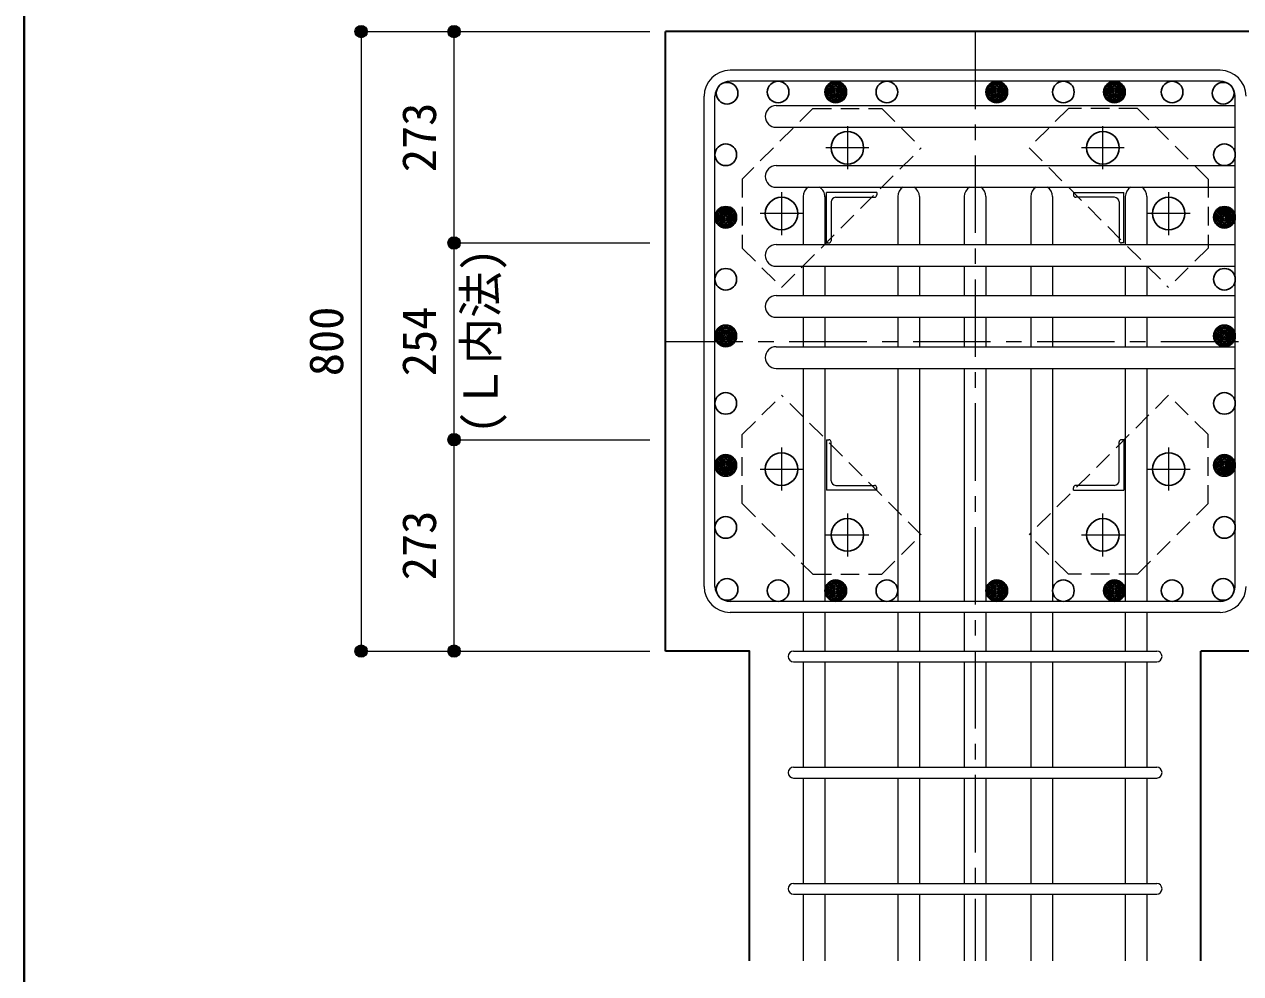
# Model space of a CAD drawing. Units: millimetres at full size, sheet at 1:20. Extents: x -3982 to 3969, y -2797 to 2801.
# Drawn here: x -3982 to -2411, y -1851 to -625 of the extents above; entities that cross this region are included whole.
import ezdxf
from ezdxf.enums import TextEntityAlignment as Align

# ---------------------------------------------------------------- set-up
doc = ezdxf.new("R2010")
doc.units = ezdxf.units.MM
doc.header["$LTSCALE"] = 20
doc.header["$PDMODE"] = 32
doc.header["$PDSIZE"] = 12
doc.linetypes.add('CHAIN1', pattern=[8, 5, -1, 1, -1])
doc.linetypes.add('DASHED1', pattern=[1.8, 1.2, -0.6])
for name, color, linetype, lineweight in [('6-1_躯体線', 2, 'Continuous', 35), ('6-2_A.Bolt_', 4, 'CHAIN1', 9), ('6-3_柱型主筋', 4, 'Continuous', 9), ('6-4_フープ', 7, 'Continuous', 18), ('6-5_梁主筋', 7, 'Continuous', 18), ('6-6_S.T.P.', 7, 'Continuous', 18), ('6-9', 4, 'DASHED1', 9), ('6-A', 4, 'Continuous', 9), ('6-D_寸法', 4, 'Continuous', 9), ('F-0_枠', 6, 'Continuous', 40)]:
    doc.layers.add(name, color=color, linetype=linetype, lineweight=lineweight)
doc.styles.add('ＭＳ ゴシック', font='')
doc.styles.get('ＭＳ ゴシック').set_extended_font_data('MS Gothic')

msp = doc.modelspace()

# ---------------------------------------------------------------- linework, layer by layer
at = {"layer": '6-1_躯体線'}
for p, q in [((-3153.87, -1434.67), (-3153.87, -634.67)), ((-2462.37, -1834.67), (-2462.37, -1434.67)), ((-2353.87, -1434.67), (-2462.37, -1434.67))]:
    msp.add_line(p, q, dxfattribs=at)
for points in [[(-1953.87, -634.67), (-2754.32, -634.67), (-3153.87, -634.67)], [(-3045.37, -1834.67), (-3045.37, -1434.67), (-3153.87, -1434.67)]]:
    msp.add_lwpolyline(points, dxfattribs=at)
at = {"layer": '6-2_A.Bolt_'}
for p, q in [((-2918.87, -756.97), (-2918.87, -812.47)), ((-2588.87, -812.37), (-2588.87, -756.87)), ((-2891.17, -784.67), (-2946.67, -784.67)), ((-2561.17, -784.67), (-2616.67, -784.67)), ((-3003.87, -841.97), (-3003.87, -897.47)), ((-2503.87, -897.37), (-2503.87, -841.87)), ((-2976.17, -869.67), (-3031.67, -869.67)), ((-2476.17, -869.67), (-2531.67, -869.67)), ((-3003.87, -1171.97), (-3003.87, -1227.47)), ((-2503.87, -1227.37), (-2503.87, -1171.87)), ((-3031.57, -1199.67), (-2976.07, -1199.67)), ((-2531.57, -1199.67), (-2476.07, -1199.67)), ((-2918.87, -1256.97), (-2918.87, -1312.47)), ((-2588.87, -1312.37), (-2588.87, -1256.87)), ((-2946.57, -1284.67), (-2891.07, -1284.67)), ((-2616.57, -1284.67), (-2561.07, -1284.67))]:
    msp.add_line(p, q, dxfattribs=at)
at = {"layer": '6-2_A.Bolt_', "color": 3, "linetype": 'Continuous', "lineweight": 25}
for centre in [(-2918.87, -784.67), (-2588.87, -784.67), (-3003.87, -869.67), (-2503.87, -869.67), (-3003.87, -1199.67), (-2503.87, -1199.67), (-2918.87, -1284.67), (-2588.87, -1284.67)]:
    msp.add_circle(centre, 21, dxfattribs=at)
at = {"layer": '6-3_柱型主筋', "color": 3, "lineweight": 25}
for centre in [(-3074.26, -714.28), (-3008.26, -712.67), (-2933.87, -712.67), (-2867.87, -712.67), (-2725.87, -712.67), (-2639.87, -712.67), (-2573.87, -712.67), (-2499.48, -712.67), (-2433.48, -714.28), (-3075.87, -793.67), (-2431.87, -793.67), (-3075.87, -874.48), (-2431.87, -874.48), (-3075.87, -954.57), (-2431.87, -954.57), (-3075.87, -1027.67), (-2431.87, -1027.67), (-3075.87, -1114.77), (-2431.87, -1114.77), (-3075.87, -1194.87), (-2431.87, -1194.87), (-3075.87, -1274.96), (-2431.87, -1274.96), (-3074.26, -1355.06), (-3008.26, -1356.67), (-2933.87, -1356.67), (-2867.87, -1356.67), (-2725.87, -1356.67), (-2639.87, -1356.67), (-2573.87, -1356.67), (-2499.48, -1356.67), (-2433.48, -1355.06)]:
    msp.add_circle(centre, 14, dxfattribs=at)
at = {"layer": '6-3_柱型主筋'}
for centre, radius in [((-2933.87, -712.67), 12.6), ((-2933.87, -712.67), 11.2), ((-2933.87, -712.67), 9.8), ((-2933.87, -712.67), 8.4), ((-2933.87, -712.67), 7), ((-2725.87, -712.67), 12.6), ((-2725.87, -712.67), 11.2), ((-2725.87, -712.67), 9.8), ((-2725.87, -712.67), 8.4), ((-2725.87, -712.67), 7), ((-2573.87, -712.67), 12.6), ((-2573.87, -712.67), 11.2), ((-2573.87, -712.67), 9.8), ((-2573.87, -712.67), 8.4), ((-2573.87, -712.67), 7), ((-2933.87, -712.67), 5.6), ((-2933.87, -712.67), 4.2), ((-2933.87, -712.67), 2.8), ((-2933.87, -712.67), 1.4), ((-2725.87, -712.67), 5.6), ((-2725.87, -712.67), 4.2), ((-2725.87, -712.67), 2.8), ((-2725.87, -712.67), 1.4), ((-2573.87, -712.67), 5.6), ((-2573.87, -712.67), 4.2), ((-2573.87, -712.67), 2.8), ((-2573.87, -712.67), 1.4), ((-3075.87, -874.48), 12.6), ((-3075.87, -874.48), 11.2), ((-2431.87, -874.48), 12.6), ((-2431.87, -874.48), 11.2), ((-3075.87, -874.48), 9.8), ((-3075.87, -874.48), 8.4), ((-3075.87, -874.48), 7), ((-3075.87, -874.48), 5.6), ((-3075.87, -874.48), 4.2), ((-3075.87, -874.48), 2.8), ((-3075.87, -874.48), 1.4), ((-2431.87, -874.48), 9.8), ((-2431.87, -874.48), 8.4), ((-2431.87, -874.48), 7), ((-2431.87, -874.48), 5.6), ((-2431.87, -874.48), 4.2), ((-2431.87, -874.48), 2.8), ((-2431.87, -874.48), 1.4), ((-3075.87, -1027.67), 12.6), ((-3075.87, -1027.67), 11.2), ((-3075.87, -1027.67), 9.8), ((-3075.87, -1027.67), 8.4), ((-3075.87, -1027.67), 7), ((-2431.87, -1027.67), 12.6), ((-2431.87, -1027.67), 11.2), ((-2431.87, -1027.67), 9.8), ((-2431.87, -1027.67), 8.4), ((-2431.87, -1027.67), 7), ((-3075.87, -1027.67), 5.6), ((-3075.87, -1027.67), 4.2), ((-3075.87, -1027.67), 2.8), ((-3075.87, -1027.67), 1.4), ((-2431.87, -1027.67), 5.6), ((-2431.87, -1027.67), 4.2), ((-2431.87, -1027.67), 2.8), ((-2431.87, -1027.67), 1.4), ((-3075.87, -1194.87), 12.6), ((-3075.87, -1194.87), 11.2), ((-3075.87, -1194.87), 9.8), ((-3075.87, -1194.87), 8.4), ((-3075.87, -1194.87), 7), ((-3075.87, -1194.87), 5.6), ((-3075.87, -1194.87), 4.2), ((-3075.87, -1194.87), 2.8), ((-3075.87, -1194.87), 1.4), ((-2431.87, -1194.87), 12.6), ((-2431.87, -1194.87), 11.2), ((-2431.87, -1194.87), 9.8), ((-2431.87, -1194.87), 8.4), ((-2431.87, -1194.87), 7), ((-2431.87, -1194.87), 5.6), ((-2431.87, -1194.87), 4.2), ((-2431.87, -1194.87), 2.8), ((-2431.87, -1194.87), 1.4), ((-2933.87, -1356.67), 12.6), ((-2933.87, -1356.67), 11.2), ((-2933.87, -1356.67), 9.8), ((-2933.87, -1356.67), 8.4), ((-2933.87, -1356.67), 7), ((-2933.87, -1356.67), 5.6), ((-2725.87, -1356.67), 12.6), ((-2725.87, -1356.67), 11.2), ((-2725.87, -1356.67), 9.8), ((-2725.87, -1356.67), 8.4), ((-2725.87, -1356.67), 7), ((-2725.87, -1356.67), 5.6), ((-2573.87, -1356.67), 12.6), ((-2573.87, -1356.67), 11.2), ((-2573.87, -1356.67), 9.8), ((-2573.87, -1356.67), 8.4), ((-2573.87, -1356.67), 7), ((-2573.87, -1356.67), 5.6), ((-2933.87, -1356.67), 4.2), ((-2933.87, -1356.67), 2.8), ((-2933.87, -1356.67), 1.4), ((-2725.87, -1356.67), 4.2), ((-2725.87, -1356.67), 2.8), ((-2725.87, -1356.67), 1.4), ((-2573.87, -1356.67), 4.2), ((-2573.87, -1356.67), 2.8), ((-2573.87, -1356.67), 1.4)]:
    msp.add_circle(centre, radius, dxfattribs=at)
at = {"layer": '6-4_フープ'}
for p, q in [((-2437.37, -684.67), (-3070.37, -684.67)), ((-2437.37, -698.67), (-3070.37, -698.67)), ((-3103.87, -1351.17), (-3103.87, -718.17)), ((-3089.87, -1351.17), (-3089.87, -718.17)), ((-2417.87, -1351.17), (-2417.87, -718.17)), ((-2437.37, -1370.67), (-3070.37, -1370.67)), ((-2437.37, -1384.67), (-3070.37, -1384.67))]:
    msp.add_line(p, q, dxfattribs=at)
for centre, radius, start, end in [((-3070.37, -718.17), 33.5, 90, 180), ((-2437.37, -718.17), 33.5, 0, 90), ((-3070.37, -718.17), 19.5, 90, 180), ((-2437.37, -718.17), 19.5, 0, 90), ((-3070.37, -1351.17), 33.5, 180, 270), ((-3070.37, -1351.17), 19.5, 180, 270), ((-2437.37, -1351.17), 33.5, 270, 0), ((-2437.37, -1351.17), 19.5, 270, 0)]:
    msp.add_arc(centre, radius, start, end, dxfattribs=at)
at = {"layer": '6-5_梁主筋'}
for p, q in [((-3010.87, -730.28), (-2417.87, -730.28)), ((-3010.87, -758.28), (-2417.87, -758.28)), ((-3010.87, -807.67), (-2417.87, -807.67)), ((-3010.87, -835.67), (-2417.87, -835.67)), ((-2975.87, -847.67), (-2975.87, -909.67)), ((-2947.87, -847.67), (-2947.87, -909.67)), ((-2853.87, -847.67), (-2853.87, -909.67)), ((-2825.87, -847.67), (-2825.87, -909.67)), ((-2767.87, -847.67), (-2767.87, -909.67)), ((-2739.87, -847.67), (-2739.87, -909.67)), ((-2681.87, -847.67), (-2681.87, -909.67)), ((-2653.87, -847.67), (-2653.87, -909.67)), ((-2559.87, -847.67), (-2559.87, -909.67)), ((-2531.87, -847.67), (-2531.87, -909.67)), ((-3010.87, -909.67), (-2417.87, -909.67)), ((-3010.87, -937.67), (-2417.87, -937.67)), ((-2975.87, -937.67), (-2975.87, -975.67)), ((-2947.87, -937.67), (-2947.87, -975.67)), ((-2853.87, -937.67), (-2853.87, -975.67)), ((-2825.87, -937.67), (-2825.87, -975.67)), ((-2767.87, -937.67), (-2767.87, -975.67)), ((-2739.87, -937.67), (-2739.87, -975.67)), ((-2681.87, -937.67), (-2681.87, -975.67)), ((-2653.87, -937.67), (-2653.87, -975.67)), ((-2559.87, -937.67), (-2559.87, -975.67)), ((-2531.87, -937.67), (-2531.87, -975.67)), ((-3010.87, -975.67), (-2417.87, -975.67)), ((-3010.87, -1003.67), (-2417.87, -1003.67)), ((-2975.87, -1003.67), (-2975.87, -1041.67)), ((-2947.87, -1003.67), (-2947.87, -1041.67)), ((-2853.87, -1003.67), (-2853.87, -1041.67)), ((-2825.87, -1003.67), (-2825.87, -1041.67)), ((-2767.87, -1003.67), (-2767.87, -1041.67)), ((-2739.87, -1003.67), (-2739.87, -1041.67)), ((-2681.87, -1003.67), (-2681.87, -1041.67)), ((-2653.87, -1003.67), (-2653.87, -1041.67)), ((-2559.87, -1003.67), (-2559.87, -1041.67)), ((-2531.87, -1003.67), (-2531.87, -1041.67)), ((-3010.87, -1041.67), (-2417.87, -1041.67)), ((-3010.87, -1069.67), (-2417.87, -1069.67)), ((-2975.87, -1069.67), (-2975.87, -1370.67)), ((-2947.87, -1069.67), (-2947.87, -1370.67)), ((-2853.87, -1069.67), (-2853.87, -1370.67)), ((-2825.87, -1069.67), (-2825.87, -1370.67)), ((-2767.87, -1069.67), (-2767.87, -1370.67)), ((-2739.87, -1069.67), (-2739.87, -1370.67)), ((-2681.87, -1069.67), (-2681.87, -1370.67)), ((-2653.87, -1069.67), (-2653.87, -1370.67)), ((-2559.87, -1069.67), (-2559.87, -1370.67)), ((-2531.87, -1069.67), (-2531.87, -1370.67)), ((-2975.87, -1384.67), (-2975.87, -1434.67)), ((-2947.87, -1384.67), (-2947.87, -1434.67)), ((-2853.87, -1384.67), (-2853.87, -1434.67)), ((-2825.87, -1384.67), (-2825.87, -1434.67)), ((-2767.87, -1384.67), (-2767.87, -1434.67)), ((-2739.87, -1384.67), (-2739.87, -1434.67)), ((-2681.87, -1384.67), (-2681.87, -1434.67)), ((-2653.87, -1384.67), (-2653.87, -1434.67)), ((-2559.87, -1384.67), (-2559.87, -1434.67)), ((-2531.87, -1384.67), (-2531.87, -1434.67)), ((-2975.87, -1448.67), (-2975.87, -1584.67)), ((-2947.87, -1448.67), (-2947.87, -1584.67)), ((-2853.87, -1448.67), (-2853.87, -1584.67)), ((-2825.87, -1448.67), (-2825.87, -1584.67)), ((-2767.87, -1448.67), (-2767.87, -1584.67)), ((-2739.87, -1448.67), (-2739.87, -1584.67)), ((-2681.87, -1448.67), (-2681.87, -1584.67)), ((-2653.87, -1448.67), (-2653.87, -1584.67)), ((-2559.87, -1448.67), (-2559.87, -1584.67)), ((-2531.87, -1448.67), (-2531.87, -1584.67)), ((-2975.87, -1598.67), (-2975.87, -1734.67)), ((-2947.87, -1598.67), (-2947.87, -1734.67)), ((-2853.87, -1598.67), (-2853.87, -1734.67)), ((-2825.87, -1598.67), (-2825.87, -1734.67)), ((-2767.87, -1598.67), (-2767.87, -1734.67)), ((-2739.87, -1598.67), (-2739.87, -1734.67)), ((-2681.87, -1598.67), (-2681.87, -1734.67)), ((-2653.87, -1598.67), (-2653.87, -1734.67)), ((-2559.87, -1598.67), (-2559.87, -1734.67)), ((-2531.87, -1598.67), (-2531.87, -1734.67)), ((-2975.87, -1748.67), (-2975.87, -1834.67)), ((-2947.87, -1748.67), (-2947.87, -1834.67)), ((-2853.87, -1748.67), (-2853.87, -1834.67)), ((-2825.87, -1748.67), (-2825.87, -1834.67)), ((-2767.87, -1748.67), (-2767.87, -1834.67)), ((-2739.87, -1748.67), (-2739.87, -1834.67)), ((-2681.87, -1748.67), (-2681.87, -1834.67)), ((-2653.87, -1748.67), (-2653.87, -1834.67)), ((-2559.87, -1748.67), (-2559.87, -1834.67)), ((-2531.87, -1748.67), (-2531.87, -1834.67))]:
    msp.add_line(p, q, dxfattribs=at)
for centre, start, end in [((-3010.87, -744.28), 90, 180), ((-3010.87, -744.28), 180, 270), ((-3010.87, -821.67), 90, 180), ((-3010.87, -821.67), 180, 270), ((-2961.87, -847.67), 121.00032, 180), ((-2961.87, -847.67), 358.42369, 58.99968), ((-2839.87, -847.67), 121.00032, 180), ((-2839.87, -847.67), 0, 58.99968), ((-2753.87, -847.67), 121.00032, 180), ((-2753.87, -847.67), 0, 58.99968), ((-2667.87, -847.67), 121.00032, 180), ((-2667.87, -847.67), 0, 58.99968), ((-2545.87, -847.67), 121.00032, 180), ((-2545.87, -847.67), 0, 58.99968), ((-3010.87, -923.67), 90, 180), ((-3010.87, -923.67), 180, 270), ((-3010.87, -989.67), 90, 180), ((-3010.87, -989.67), 180, 270), ((-3010.87, -1055.67), 90, 180), ((-3010.87, -1055.67), 180, 270)]:
    msp.add_arc(centre, 14, start, end, dxfattribs=at)
at = {"layer": '6-6_S.T.P.'}
for p, q in [((-2988.37, -1434.67), (-2519.37, -1434.67)), ((-2988.37, -1448.67), (-2519.37, -1448.67)), ((-2988.37, -1584.67), (-2519.37, -1584.67)), ((-2988.37, -1598.67), (-2519.37, -1598.67)), ((-2988.37, -1734.67), (-2519.37, -1734.67)), ((-2988.37, -1748.67), (-2519.37, -1748.67))]:
    msp.add_line(p, q, dxfattribs=at)
for centre, start, end in [((-2988.37, -1441.67), 90, 270), ((-2988.37, -1441.67), 90, 270), ((-2988.37, -1441.67), 90, 270), ((-2988.37, -1441.67), 90, 270), ((-2519.37, -1441.67), 270, 90), ((-2519.37, -1441.67), 270, 90), ((-2519.37, -1441.67), 270, 90), ((-2519.37, -1441.67), 270, 90), ((-2988.37, -1591.67), 90, 270), ((-2519.37, -1591.67), 270, 90), ((-2988.37, -1741.67), 90, 270), ((-2519.37, -1741.67), 270, 90)]:
    msp.add_arc(centre, 7, start, end, dxfattribs=at)
at = {"layer": '6-9'}
for p, q in [((-2963.49, -733.83), (-3054.71, -825.05)), ((-2963.49, -733.83), (-2874.39, -733.83)), ((-2874.39, -733.83), (-2823.48, -784.75)), ((-2633.34, -733.83), (-2684.25, -784.75)), ((-2544.25, -733.83), (-2633.34, -733.83)), ((-2453.03, -825.05), (-2544.25, -733.83)), ((-3003.79, -965.06), (-2823.48, -784.75)), ((-2684.25, -784.75), (-2503.94, -965.06)), ((-3054.71, -825.05), (-3054.71, -914.15)), ((-2453.03, -825.05), (-2453.03, -914.15)), ((-3054.71, -914.15), (-3003.79, -965.06)), ((-2453.03, -914.15), (-2503.94, -965.06)), ((-3054.71, -1155.2), (-3003.79, -1104.29)), ((-2823.48, -1284.6), (-3003.79, -1104.29)), ((-2503.94, -1104.29), (-2684.25, -1284.6)), ((-2453.03, -1155.2), (-2503.94, -1104.29)), ((-3054.71, -1244.29), (-3054.71, -1155.2)), ((-2453.03, -1244.29), (-2453.03, -1155.2)), ((-3054.71, -1244.29), (-2963.49, -1335.51)), ((-2544.25, -1335.51), (-2453.03, -1244.29)), ((-2874.39, -1335.51), (-2823.48, -1284.6)), ((-2633.34, -1335.51), (-2684.25, -1284.6)), ((-2963.49, -1335.51), (-2874.39, -1335.51)), ((-2544.25, -1335.51), (-2633.34, -1335.51))]:
    msp.add_line(p, q, dxfattribs=at)
at = {"layer": '6-A', "linetype": 'DASHED1'}
for p, q in [((-2945.87, -887.77), (-2945.87, -842.67)), ((-2900.77, -842.67), (-2945.87, -842.67)), ((-2606.97, -842.67), (-2561.87, -842.67)), ((-2561.87, -887.77), (-2561.87, -842.67)), ((-2945.87, -1181.57), (-2945.87, -1226.67)), ((-2561.87, -1181.57), (-2561.87, -1226.67)), ((-2900.77, -1226.67), (-2945.87, -1226.67)), ((-2606.97, -1226.67), (-2561.87, -1226.67))]:
    msp.add_line(p, q, dxfattribs=at)
at = {"layer": '6-A'}
for p, q in [((-2945.87, -907.67), (-2945.87, -842.67)), ((-2880.87, -842.67), (-2945.87, -842.67)), ((-2880.87, -842.67), (-2880.87, -845.67)), ((-2626.87, -842.67), (-2626.87, -845.67)), ((-2626.87, -842.67), (-2561.87, -842.67)), ((-2561.87, -907.67), (-2561.87, -842.67)), ((-2939.87, -854.67), (-2939.87, -904.67)), ((-2933.87, -848.67), (-2883.87, -848.67)), ((-2573.87, -848.67), (-2623.87, -848.67)), ((-2567.87, -854.67), (-2567.87, -904.67)), ((-2945.87, -907.67), (-2942.87, -907.67)), ((-2561.87, -907.67), (-2564.87, -907.67)), ((-2945.87, -1161.67), (-2942.87, -1161.67)), ((-2945.87, -1161.67), (-2945.87, -1226.67)), ((-2561.87, -1161.67), (-2564.87, -1161.67)), ((-2561.87, -1161.67), (-2561.87, -1226.67)), ((-2939.87, -1214.67), (-2939.87, -1164.67)), ((-2567.87, -1214.67), (-2567.87, -1164.67)), ((-2933.87, -1220.67), (-2883.87, -1220.67)), ((-2880.87, -1226.67), (-2880.87, -1223.67)), ((-2626.87, -1226.67), (-2626.87, -1223.67)), ((-2573.87, -1220.67), (-2623.87, -1220.67)), ((-2880.87, -1226.67), (-2945.87, -1226.67)), ((-2626.87, -1226.67), (-2561.87, -1226.67))]:
    msp.add_line(p, q, dxfattribs=at)
for centre, radius, start, end in [((-2883.87, -845.67), 3, 270, 0), ((-2623.87, -845.67), 3, 180, 270), ((-2933.87, -854.67), 6, 90, 180), ((-2573.87, -854.67), 6, 0, 90), ((-2942.87, -904.67), 3, 270, 0), ((-2564.87, -904.67), 3, 180, 270), ((-2942.87, -1164.67), 3, 0, 90), ((-2564.87, -1164.67), 3, 90, 180), ((-2933.87, -1214.67), 6, 180, 270), ((-2883.87, -1223.67), 3, 0, 90), ((-2623.87, -1223.67), 3, 90, 180), ((-2573.87, -1214.67), 6, 270, 0)]:
    msp.add_arc(centre, radius, start, end, dxfattribs=at)
at = {"layer": '6-D_寸法'}
for p, q in [((-3546.89, -634.67), (-3426.89, -634.67)), ((-3546.89, -634.67), (-3546.89, -1434.67)), ((-3426.89, -634.67), (-3173.87, -634.67)), ((-3426.89, -1161.67), (-3426.89, -907.67)), ((-3426.89, -907.67), (-3173.87, -907.67)), ((-3426.89, -1434.67), (-3426.89, -1161.67)), ((-3426.89, -1161.67), (-3173.87, -1161.67)), ((-3426.89, -1434.67), (-3173.87, -1434.67))]:
    msp.add_line(p, q, dxfattribs=at)
at = {"layer": '6-D_寸法', "linetype": 'CHAIN1'}
for p, q in [((-2753.87, -634.67), (-2753.87, -1834.67)), ((-3153.87, -1034.67), (-2353.87, -1034.67))]:
    msp.add_line(p, q, dxfattribs=at)
at = {"layer": '6-D_寸法'}
for points in [[(-3426.89, -907.67), (-3426.89, -634.67), (-3173.87, -634.67)], [(-3546.89, -1434.67), (-3426.89, -1434.67), (-3173.87, -1434.67)]]:
    msp.add_lwpolyline(points, dxfattribs=at)
for centre, radius in [((-3546.89, -634.67), 8), ((-3546.89, -634.67), 7.2), ((-3546.89, -634.67), 6.4), ((-3426.89, -634.67), 8), ((-3426.89, -634.67), 7.2), ((-3426.89, -634.67), 6.4), ((-3546.89, -634.67), 5.6), ((-3546.89, -634.67), 4.8), ((-3546.89, -634.67), 4), ((-3546.89, -634.67), 3.2), ((-3546.89, -634.67), 2.4), ((-3546.89, -634.67), 1.6), ((-3546.89, -634.67), 0.8), ((-3426.89, -634.67), 5.6), ((-3426.89, -634.67), 4.8), ((-3426.89, -634.67), 4), ((-3426.89, -634.67), 3.2), ((-3426.89, -634.67), 2.4), ((-3426.89, -634.67), 1.6), ((-3426.89, -634.67), 0.8), ((-3426.89, -907.67), 8), ((-3426.89, -907.67), 7.2), ((-3426.89, -907.67), 6.4), ((-3426.89, -907.67), 5.6), ((-3426.89, -907.67), 4.8), ((-3426.89, -907.67), 4), ((-3426.89, -907.67), 3.2), ((-3426.89, -907.67), 2.4), ((-3426.89, -907.67), 1.6), ((-3426.89, -907.67), 0.8), ((-3426.89, -1161.67), 8), ((-3426.89, -1161.67), 7.2), ((-3426.89, -1161.67), 6.4), ((-3426.89, -1161.67), 5.6), ((-3426.89, -1161.67), 4.8), ((-3426.89, -1161.67), 4), ((-3426.89, -1161.67), 3.2), ((-3426.89, -1161.67), 2.4), ((-3426.89, -1161.67), 1.6), ((-3426.89, -1161.67), 0.8), ((-3546.89, -1434.67), 8), ((-3546.89, -1434.67), 7.2), ((-3546.89, -1434.67), 6.4), ((-3546.89, -1434.67), 5.6), ((-3426.89, -1434.67), 8), ((-3426.89, -1434.67), 7.2), ((-3426.89, -1434.67), 6.4), ((-3426.89, -1434.67), 5.6), ((-3546.89, -1434.67), 4.8), ((-3546.89, -1434.67), 4), ((-3546.89, -1434.67), 3.2), ((-3546.89, -1434.67), 2.4), ((-3546.89, -1434.67), 1.6), ((-3546.89, -1434.67), 0.8), ((-3426.89, -1434.67), 4.8), ((-3426.89, -1434.67), 4), ((-3426.89, -1434.67), 3.2), ((-3426.89, -1434.67), 2.4), ((-3426.89, -1434.67), 1.6), ((-3426.89, -1434.67), 0.8)]:
    msp.add_circle(centre, radius, dxfattribs=at)
at = {"layer": '6-D_寸法', "color": 7}
for p in [(-3546.89, -634.67), (-3426.89, -634.67), (-3426.89, -907.67), (-3426.89, -1161.67), (-3546.89, -1434.67), (-3426.89, -1434.67)]:
    msp.add_point(p, dxfattribs=at)
at = {"layer": 'F-0_枠'}
msp.add_line((-3981.92, 2800.77), (-3981.92, -2796.83), dxfattribs=at)

# ---------------------------------------------------------------- texts
at = {"layer": '6-D_寸法', "style": 'ＭＳ ゴシック'}
for s, p in [('273', (-3436.89, -816.17)), ('(Ｌ内法)', (-3357.41, -1154.41)), ('800', (-3556.89, -1079.67)), ('254', (-3436.89, -1079.67)), ('273', (-3436.89, -1343.17))]:
    msp.add_text(s, height=43.99, rotation=90, dxfattribs=at).set_placement(p, align=Align.BOTTOM_LEFT)

doc.saveas('drawing.dxf')
